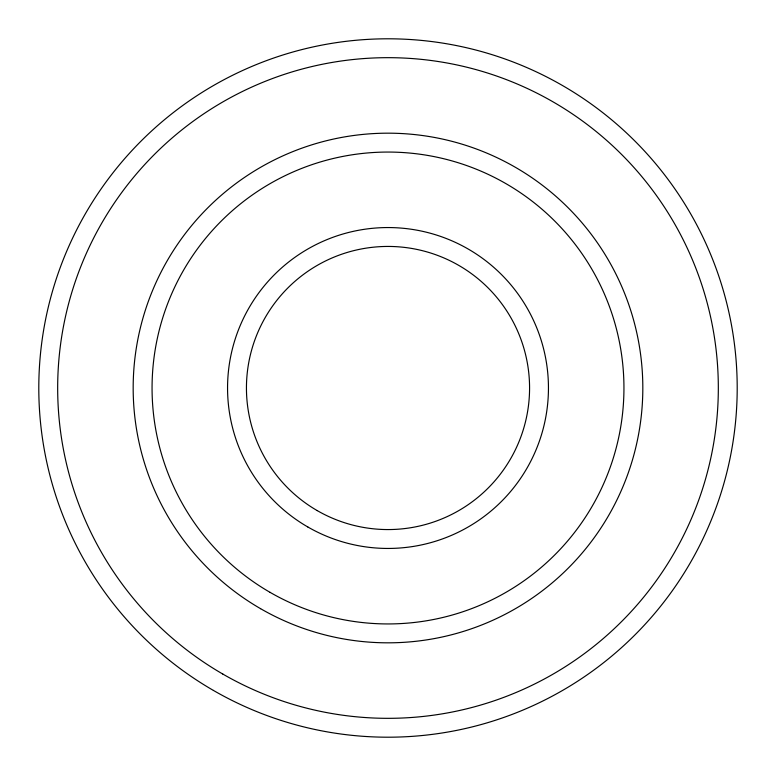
<?xml version="1.0" encoding="UTF-8"?>
<svg xmlns="http://www.w3.org/2000/svg" width="776" height="776" viewBox="0 0 776 776"><rect width="100%" height="100%" fill="white"/><g stroke="black" fill="none" stroke-linecap="round" stroke-linejoin="round"><path stroke-width="1.16" d="M213.4 690.417A349.2 349.2 0 0 0 737.2 388A349.2 349.2 0 0 0 213.4 85.583A349.2 349.2 0 0 0 213.4 690.417M222.838 674.072A330.324 330.324 0 0 0 718.324 388A330.324 330.324 0 0 0 222.838 101.928A330.324 330.324 0 0 0 222.838 674.072M260.59 608.685A254.819 254.819 0 0 0 642.819 388A254.819 254.819 0 0 0 260.59 167.315A254.819 254.819 0 0 0 260.59 608.685M270.029 592.33A235.943 235.943 0 0 0 623.943 388A235.943 235.943 0 0 0 270.029 183.669A235.943 235.943 0 0 0 270.029 592.33M307.781 526.952A160.448 160.448 0 0 0 548.448 388A160.448 160.448 0 0 0 307.781 249.047A160.448 160.448 0 0 0 307.781 526.952M317.219 510.598A141.571 141.571 0 0 0 529.572 388A141.571 141.571 0 0 0 317.219 265.402A141.571 141.571 0 0 0 317.219 510.598"/></g></svg>
